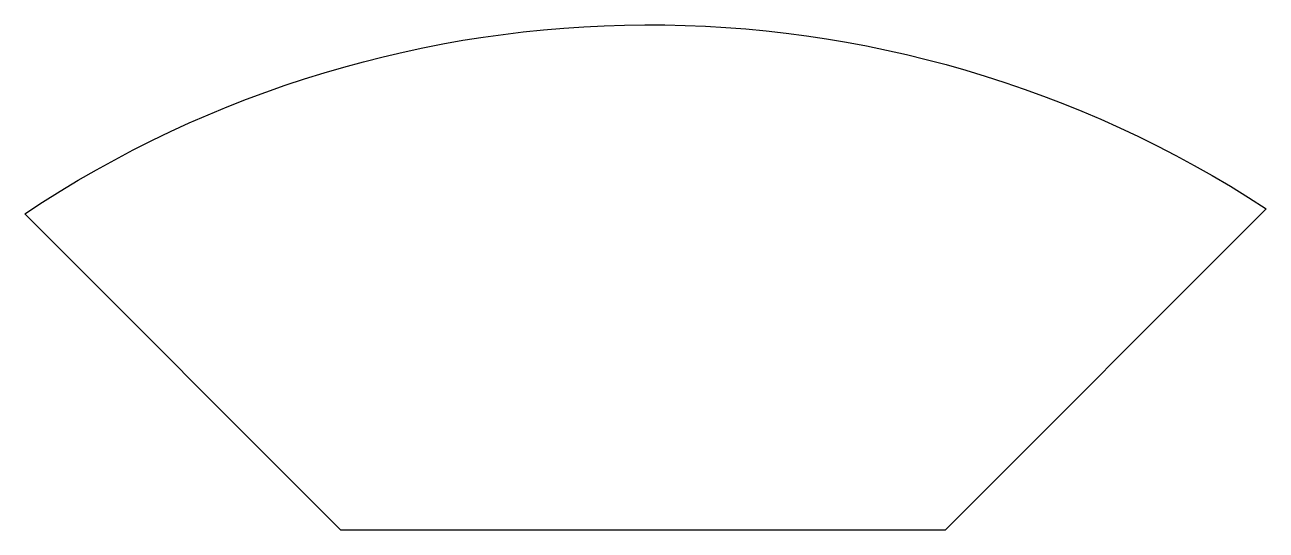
# Model space of a CAD drawing. Header units: millimetres. Extents: x -51 to 51, y 52 to 94.
import ezdxf

# ---------------------------------------------------------------- set-up
doc = ezdxf.new("R2010")
doc.units = ezdxf.units.MM
doc.layers.get('0').update_dxf_attribs({"linetype": 'CONTINUOUS'})

msp = doc.modelspace()

# ---------------------------------------------------------------- linework, layer by layer
msp.add_lwpolyline([(51.08, 78.6), (24.77, 52.28), (-24.78, 52.28), (-50.7, 78.19, -0.299993)], format="xyb", close=True)

doc.saveas('drawing.dxf')
